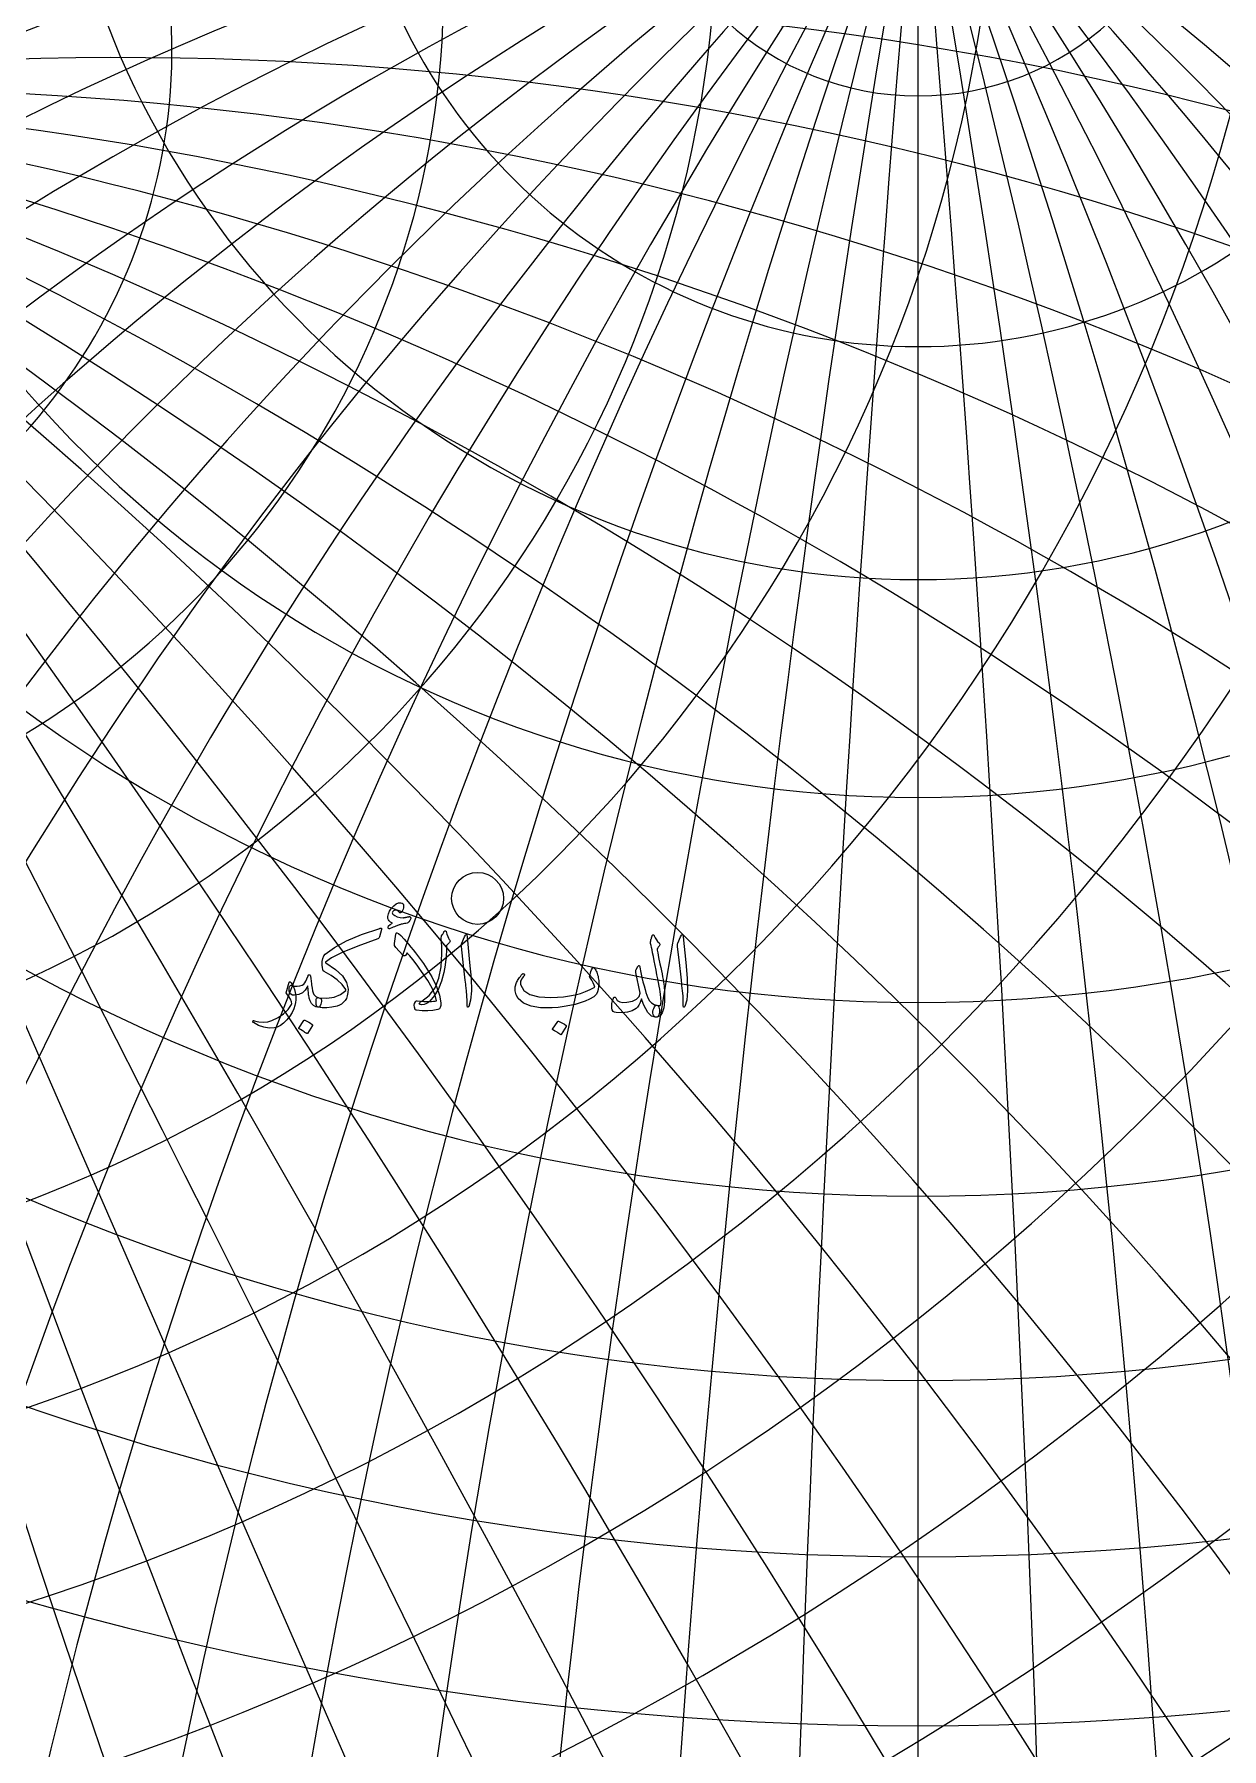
# Model space of a CAD drawing. Header units: millimetres. Extents: x -92 to 92, y -92 to 120.
# Drawn here: x -23.43 to 8.04, y 35.02 to 80.46 of the extents above; entities that cross this region are included whole.
import ezdxf

# ---------------------------------------------------------------- set-up
doc = ezdxf.new("R2010")
doc.units = ezdxf.units.MM
for name, color, linetype in [('ENGRAVE', 7, 'Continuous'), ('ENGRAVE_FINE', 8, 'Continuous'), ('TEXT', 5, 'Continuous')]:
    doc.layers.add(name, color=color, linetype=linetype)

msp = doc.modelspace()

# ---------------------------------------------------------------- linework, layer by layer
at = {"layer": 'ENGRAVE'}
msp.add_lwpolyline([(-0, -86.025), (-0, 86.025)], dxfattribs=at)
for centre, radius in [((0, 0), 92.5), ((0, 0), 90.23375), ((0, 0), 86.025), ((0, 0), 86.025), ((-11.67676406381504, 57.56100635561906), 0.6882)]:
    msp.add_circle(centre, radius, dxfattribs=at)
for centre, radius, start, end in [((15.168528515445656, 0), 87.35207428747118, 99.99999983752946, 260.00000016247054), ((31.310539402750127, 0), 91.5458928772404, 109.99999992129074, 250.00000007870926), ((49.66655690703753, -1.624501599083876e-14), 99.33311381407509, 119.99999995038047, 240.00000004961953), ((72.18354577202557, 7.806927275901396e-15), 112.29766206480932, 129.9999999658587, 230.0000000341413), ((102.5206028029169, -0), 133.83114220566696, 139.99999997596137, 220.00000002403863), ((148.99967072111275, 2.109784916152207e-15), 172.05000000000007, 149.99999998346016, 210.00000001653984), ((236.35174500858386, -1.7136434653381925e-14), 251.52027352402956, 159.99999998957287, 200.00000001042713), ((487.87201853261314, 1.7969609642463094e-15), 495.39823081243077, 169.99999999494844, 190.00000000505156), ((-15.168528515445692, 5.0011889793700714e-15), 87.3520742874712, 279.99999983752946, 80.00000016247054), ((-72.18354577202558, 9.758659094876748e-15), 112.29766206480934, 309.9999999658587, 50.000000034141294), ((-49.66655690703753, 2.7075026651397943e-15), 99.33311381407509, 299.99999995038047, 60.00000004961953), ((-31.31053940275002, 0), 91.5458928772403, 289.99999992129074, 70.00000007870972), ((-487.8720185326132, 1.7969609642463094e-15), 495.3982308124308, 349.99999999494844, 10.000000005051561), ((-236.35174500858395, -1.7136434653381935e-14), 251.52027352402965, 339.99999998957287, 20.00000001042713), ((-148.9996707211126, 2.1097849161522048e-15), 172.04999999999993, 329.99999998346016, 30.000000016539843), ((-102.52060280291674, 5.6538157364751155e-15), 133.8311422056668, 319.9999999759614, 40.00000002403863), ((0, 87.35207428747125), 15.168528515445729, 189.9999998375299, 350.0000001624701), ((0, 91.54589287724035), 31.310539402750052, 199.99999992129074, 340.00000007870926), ((0, 99.33311381407499), 49.66655690703743, 209.99999995038047, 330.00000004962), ((-4.723730900634919e-15, 112.29766206480933), 72.18354577202557, 219.9999999658587, 320.0000000341413), ((-4.817300315426914e-15, 133.83114220566696), 102.5206028029169, 229.99999997596137, 310.0000000240386), ((-5.626093109739206e-15, 172.0499999999998), 148.99967072111247, 239.99999998346016, 300.00000001653984)]:
    msp.add_arc(centre, radius, start, end, dxfattribs=at)
at = {"layer": 'ENGRAVE_FINE'}
msp.add_lwpolyline([(34.4171, -78.8401), (-34.4171, 78.8401)], dxfattribs=at)
for centre, radius, start, end in [((7.52621227981759, 0), 86.35360152466644, 94.99999967255303, 265.00000032744697), ((23.05032927888738, 0), 89.05963341977744, 104.99999989308458, 255.00000010691542), ((-37.97506080554552, 86.9904460717733), 40.11411629278375, 228.5833332718978, 358.58333339476917), ((40.114116292783706, 0), 94.91808547874831, 114.99999993856432, 245.00000006143568), ((60.23535347449024, 9.75772329238978e-15), 105.01713399820423, 124.99999995908661, 235.0000000409134), ((86.02499999999996, -1.1723341796468616e-14), 121.65772170314547, 134.99999997135205, 225.00000002864795), ((122.85643227999066, -8.581897466331998e-15), 149.98001059330522, 144.9999999799404, 215.0000000200596), ((184.48120783683476, 3.968188271997002e-15), 203.55249119069367, 154.99999998664111, 205.00000001335889), ((321.0496707211125, 1.2920018870628593e-14), 332.3750768260682, 164.99999999232364, 195.00000000767636), ((983.2702493450453, -3.6366812449670425e-15), 987.02618195875, 174.99999999749366, 185.00000000250634), ((-7.526212279817645, 8.119422323193695e-15), 86.3536015246665, 274.9999996725535, 85.00000032744651), ((-23.05032927888738, 3.0584866627739177e-15), 89.05963341977744, 284.9999998930846, 75.00000010691542), ((-60.23535347449013, -3.252574430796591e-15), 105.01713399820412, 304.9999999590866, 55.00000004091339), ((-40.114116292783706, 8.991473341385332e-15), 94.91808547874831, 294.9999999385643, 65.00000006143568), ((-983.2702493450452, -1.0910043734901128e-14), 987.0261819587499, 354.99999999749366, 5.00000000250634), ((-321.0496707211125, 1.4094566040685736e-14), 332.3750768260682, 344.99999999232364, 15.000000007676363), ((-184.48120783683453, 2.6454588479979976e-15), 203.55249119069344, 334.9999999866411, 25.000000013358886), ((-122.85643227999053, -1.0298276959598388e-14), 149.98001059330508, 324.9999999799404, 35.00000002005959), ((-86.02499999999996, -1.1723341796468616e-14), 121.65772170314547, 314.99999997135205, 45.000000028647946), ((-39.741436187503396, 91.03672747718139), 49.66655690703753, 233.5833332837135, 353.583333382953), ((-36.62590570571002, 83.89990187078666), 31.3105394027502, 223.58333325462422, 3.5833334120422933), ((0, 86.35360152466644), 7.526212279817585, 184.99999967255303, 355.00000032744697), ((-35.63119691444744, 81.62129692248821), 23.050329278887222, 218.5833332264176, 8.583333440248907), ((-42.01551294562116, 96.24601345049645), 60.23535347449034, 238.5833332924201, 348.5833333742469), ((-34.94803246215859, 80.05635458442872), 15.1685285154456, 213.5833331708625, 13.583333495804027), ((-6.897616614894542, -3.0111054971237197), 86.35360152466649, 298.5833330058865, 108.58333366078), ((0, 89.05963341977744), 23.050329278887375, 194.99999989308458, 345.0000001069154), ((-44.928324499197046, 102.91846560708598), 72.18354577202545, 243.5833332991922, 343.5833333674748), ((-13.901640084243787, -6.068662150098609), 87.35207428747132, 303.5833331708634, 103.58333349580312), ((-48.67312015238095, 111.49676508595176), 86.02500000000009, 248.58333330468554, 338.583333361981), ((-21.125146129507776, -9.222032361257194), 89.05963341977743, 308.58333322641806, 98.58333344024845), ((6.897616614894488, 3.0111054971236766), 86.35360152466643, 118.58333300588606, 288.58333366078045), ((13.901640084243802, 6.068662150098621), 87.35207428747135, 123.5833331708634, 283.5833334958031), ((21.12514612950774, 9.22203236125717), 89.0596334197774, 128.58333322641806, 278.5833334402489), ((28.695456462856022, 12.526797518899356), 91.54589287724042, 133.58333325462377, 273.58333341204275), ((36.76375110690086, 16.04895418713696), 94.9180854787483, 138.5833332718978, 268.58333339476917), ((45.518363738590764, 19.870718093751716), 99.33311381407516, 143.58333328371396, 263.583333382953), ((55.2044454079305, 24.09910818681059), 105.01713399820419, 148.58333329241964, 258.5833333742469), ((66.15471450018525, 28.87937031206012), 112.29766206480939, 153.5833332991922, 253.58333336747432), ((78.84011867264003, 34.417093321256196), 121.65772170314563, 158.58333330468554, 248.58333336198098), ((93.95799466867241, 41.016694612257176), 133.8311422056669, 163.58333330929486, 243.58333335737166), ((112.59535833364276, 49.15270322460947), 149.9800105933053, 168.5833333132739, 238.58333335339262), ((136.55509121577236, 59.612154281255215), 172.05000000000027, 173.58333331679364, 233.58333334987333), ((169.07318010727076, 73.80769481125694), 203.55249119069325, 178.5833333199746, 228.58333334669192), ((-28.695456462855894, -12.526797518899333), 91.54589287724029, 313.58333325462377, 93.58333341204275), ((-216.61144580020107, -94.5601867434138), 251.52027352402973, 3.5833333229063555, 43.58333334376016), ((-169.07318010727133, -73.80769481125716), 203.55249119069384, 358.5833333199746, 48.583333346691916), ((-136.55509121577225, -59.61215428125522), 172.05000000000015, 353.58333331679364, 53.58333334987333), ((-112.59535833364265, -49.15270322460939), 149.98001059330514, 348.5833333132739, 58.58333335339262), ((-93.95799466867234, -41.01669461225713), 133.83114220566682, 343.58333330929486, 63.58333335737166), ((-78.84011867263983, -34.41709332125613), 121.65772170314541, 338.58333330468554, 68.58333336198143), ((-66.1547145001852, -28.879370312060082), 112.29766206480932, 333.5833332991922, 73.58333336747432), ((-55.204445407930365, -24.099108186810522), 105.01713399820405, 328.58333329241964, 78.58333337424688), ((-45.518363738590594, -19.87071809375166), 99.333113814075, 323.5833332837135, 83.58333338295301), ((-36.7637511069009, -16.04895418713698), 94.91808547874834, 318.5833332718978, 88.58333339476917), ((216.61144580020022, 94.56018674341345), 251.52027352402882, 183.58333332290636, 223.58333334376016), ((294.23532856105226, 128.4463409237675), 332.3750768260687, 188.58333332565712, 218.5833333410094), ((447.12453168464526, 195.18903563692598), 495.3982308124308, 193.58333332828192, 213.5833333383846), ((901.1466799841849, 393.38917677097555), 987.0261819587486, 198.58333333082714, 208.58333333583982), ((-901.1466799841866, -393.3891767709763), 987.0261819587504, 18.583333330827145, 28.583333335839825), ((-447.1245316846461, -195.18903563692638), 495.3982308124318, 13.583333328281924, 33.58333333838459), ((-294.23532856105163, -128.44634092376725), 332.3750768260681, 8.583333325657122, 38.58333334100939), ((0, 94.91808547874842), 40.11411629278382, 204.99999993856432, 335.0000000614357), ((-53.54349213115652, 122.65345113152831), 102.5206028029168, 253.58333330929486, 333.58333335737166), ((-60.00437106553624, 137.45355226620094), 122.85643227999017, 258.5833333132739, 328.5833333533931), ((4.943273563473953e-15, 105.01713399820437), 60.23535347449038, 214.9999999590866, 325.0000000409134), ((-68.83418664251228, 157.68023734527983), 148.99967072111264, 263.58333331679364, 323.5833333498733), ((-81.43778070426366, 186.55161361913161), 184.48120783683498, 268.5833333199746, 318.5833333466919), ((-4.689336718587448e-15, 121.65772170314547), 86.02499999999996, 224.99999997135205, 315.00000002864795), ((-100.62884889351231, 230.51308588444456), 236.35174500858386, 273.58333332290636, 313.58333334376016), ((-132.97743721920946, 304.6148270943921), 321.0496707211132, 278.5833333256571, 308.5833333410094), ((0, 149.98001059330494), 122.85643227999037, 234.9999999799404, 305.0000000200596), ((-198.20014113404963, 454.0221482995396), 487.872018532613, 283.5833333282819, 303.5833333383846), ((-394.89185951755303, 904.5889139044538), 983.2702493450466, 288.58333333082714, 298.5833333358398), ((3.220694911988998e-15, 203.55249119069376), 184.48120783683484, 244.99999998664111, 295.0000000133589)]:
    msp.add_arc(centre, radius, start, end, dxfattribs=at)
at = {"layer": 'TEXT'}
for points in [[(-13.5457, 56.9047), (-13.5819, 56.898), (-13.6154, 56.8915), (-13.6464, 56.8855), (-13.6748, 56.8797), (-13.7003, 56.8742), (-13.723, 56.8686), (-13.7427, 56.8631), (-13.7594, 56.8575), (-13.7764, 56.8512), (-13.7969, 56.8433), (-13.8208, 56.8339), (-13.8482, 56.8229), (-13.8791, 56.8101), (-13.9134, 56.7955), (-13.9512, 56.7789), (-13.9925, 56.7604), (-14.0093, 56.7549), (-14.0237, 56.7549), (-14.0357, 56.7604), (-14.0452, 56.7715), (-14.051, 56.7987), (-14.0348, 56.8305), (-13.9968, 56.8667), (-13.937, 56.9075), (-13.9828, 56.9335), (-14.0175, 56.9616), (-14.0411, 56.9918), (-14.0536, 57.024), (-14.056, 57.0849), (-14.0411, 57.151), (-14.0088, 57.2223), (-13.9592, 57.2988), (-13.9001, 57.3673), (-13.8392, 57.4146), (-13.7766, 57.4408), (-13.7122, 57.4458), (-13.6763, 57.4368), (-13.6519, 57.4181), (-13.6389, 57.3897), (-13.6373, 57.3515), (-13.6435, 57.3102), (-13.654, 57.2724), (-13.6685, 57.2381), (-13.6873, 57.2072), (-13.706, 57.1855), (-13.7233, 57.176), (-13.7393, 57.1786), (-13.7539, 57.1933), (-13.7705, 57.2153), (-13.7899, 57.2315), (-13.8121, 57.2417), (-13.8371, 57.246), (-13.8633, 57.246), (-13.8864, 57.2405), (-13.9063, 57.2294), (-13.9231, 57.2127), (-13.9354, 57.1926), (-13.9391, 57.1739), (-13.9341, 57.1566), (-13.9204, 57.1406), (-13.869, 57.1026), (-13.8066, 57.0747), (-13.733, 57.0568), (-13.6484, 57.049), (-13.641, 57.0493), (-13.6328, 57.0501), (-13.6237, 57.0514), (-13.6137, 57.0532), (-13.6029, 57.0553), (-13.5912, 57.0577), (-13.5786, 57.0602), (-13.5652, 57.0629), (-13.5506, 57.0656), (-13.5374, 57.0681), (-13.5256, 57.0704), (-13.5152, 57.0726), (-13.506, 57.0744), (-13.4979, 57.0757), (-13.4907, 57.0765), (-13.4847, 57.0768), (-13.4732, 57.0756), (-13.4639, 57.0719), (-13.4566, 57.0658), (-13.4514, 57.0573), (-13.4481, 57.0492), (-13.4465, 57.0414), (-13.4467, 57.0339), (-13.4486, 57.0268), (-13.4755, 56.9765), (-13.5006, 56.9394), (-13.524, 56.9155), (-13.5457, 56.9047)], [(-15.8851, 54.9289), (-15.6709, 54.9161), (-15.4806, 54.9442), (-15.3143, 55.0132), (-15.1719, 55.1232), (-15.1684, 55.1275), (-15.1663, 55.1322), (-15.1656, 55.1372), (-15.1663, 55.1426), (-15.2671, 55.2756), (-15.3973, 55.4), (-15.5571, 55.5157), (-15.7463, 55.6227), (-15.7671, 55.6428), (-15.7824, 55.6782), (-15.7921, 55.7288), (-15.7963, 55.7947), (-15.7942, 55.891), (-15.7796, 55.9716), (-15.7525, 56.0367), (-15.713, 56.0861), (-15.4742, 56.2618), (-15.1545, 56.4337), (-14.7541, 56.6017), (-14.2728, 56.766), (-14.2674, 56.7684), (-14.2624, 56.7701), (-14.2577, 56.7712), (-14.2534, 56.7715), (-14.2494, 56.7715), (-14.2457, 56.7715), (-14.2424, 56.7715), (-14.2395, 56.7715), (-14.2322, 56.7705), (-14.227, 56.7674), (-14.2239, 56.7622), (-14.2228, 56.7549), (-14.2229, 56.7534), (-14.2232, 56.7517), (-14.2236, 56.7499), (-14.2242, 56.7479), (-14.225, 56.7456), (-14.2259, 56.7427), (-14.2271, 56.7393), (-14.2284, 56.7354), (-14.2811, 56.5384), (-14.2877, 56.5209), (-14.2964, 56.5072), (-14.3071, 56.4973), (-14.32, 56.4912), (-14.854, 56.2923), (-15.2628, 56.1229), (-15.5463, 55.9829), (-15.7047, 55.8724), (-15.7085, 55.867), (-15.7088, 55.862), (-15.7057, 55.8573), (-15.6991, 55.853), (-15.4428, 55.6783), (-15.2593, 55.504), (-15.1486, 55.3301), (-15.1108, 55.1565), (-15.1159, 55.0635), (-15.1309, 54.9816), (-15.1561, 54.9109), (-15.1913, 54.8512), (-15.2364, 54.7985), (-15.2857, 54.7569), (-15.3391, 54.7263), (-15.3967, 54.7069), (-15.5378, 54.678), (-15.67, 54.6632), (-15.7931, 54.6627), (-15.9073, 54.6764), (-15.9236, 54.6839), (-15.9364, 54.6979), (-15.9458, 54.7185), (-15.9517, 54.7458), (-15.9553, 54.777), (-15.9579, 54.804), (-15.9595, 54.8269), (-15.96, 54.8457), (-15.9582, 54.8722), (-15.953, 54.8935), (-15.9444, 54.9097), (-15.9322, 54.9206), (-15.923, 54.9263), (-15.9121, 54.9296), (-15.8994, 54.9305), (-15.8851, 54.9289)], [(-13.2821, 54.8457), (-13.1867, 54.8373), (-13.1003, 54.8314), (-13.023, 54.8282), (-12.9547, 54.8276), (-12.8952, 54.8295), (-12.8443, 54.8335), (-12.8022, 54.8399), (-12.7687, 54.8484), (-12.8036, 54.9979), (-12.8804, 55.1773), (-12.9992, 55.3864), (-13.16, 55.6254), (-13.2231, 55.7133), (-13.2821, 55.7937), (-13.3369, 55.8666), (-13.3876, 55.9321), (-13.434, 55.9899), (-13.4764, 56.04), (-13.5145, 56.0822), (-13.5485, 56.1166), (-13.5901, 56.0445), (-13.6078, 56.0358), (-13.6248, 56.0348), (-13.6411, 56.0413), (-13.6567, 56.0556), (-13.8482, 56.2609), (-13.8659, 56.2854), (-13.8773, 56.3116), (-13.8825, 56.3395), (-13.8815, 56.3691), (-13.8427, 56.6106), (-13.839, 56.6276), (-13.8336, 56.6397), (-13.8265, 56.647), (-13.8177, 56.6494), (-13.7764, 56.6316), (-13.7108, 56.5752), (-13.621, 56.4803), (-13.5069, 56.3469), (-13.4442, 56.2711), (-13.3837, 56.1961), (-13.3255, 56.1219), (-13.2696, 56.0486), (-13.2159, 55.9762), (-13.1645, 55.9047), (-13.1153, 55.834), (-13.0684, 55.7642), (-12.8945, 55.4789), (-12.7666, 55.2224), (-12.685, 54.9947), (-12.6494, 54.7957), (-12.6513, 54.7262), (-12.6654, 54.6729), (-12.6915, 54.636), (-12.7299, 54.6153), (-12.862, 54.5893), (-13.0004, 54.5779), (-13.1451, 54.581), (-13.296, 54.5987), (-13.3099, 54.6009), (-13.321, 54.6049), (-13.3293, 54.6107), (-13.3348, 54.6181), (-13.3527, 54.6755), (-13.3563, 54.7284), (-13.3458, 54.7768), (-13.321, 54.8207), (-13.3102, 54.8337), (-13.3001, 54.8422), (-13.2908, 54.8462), (-13.2821, 54.8457)], [(-12.9547, 54.829), (-12.9982, 54.7924), (-13.0455, 54.7659), (-13.0967, 54.7494), (-13.1517, 54.743), (-13.1832, 54.7447), (-13.2058, 54.7499), (-13.2193, 54.7586), (-13.2238, 54.7707), (-13.2197, 54.7864), (-13.2072, 54.8027), (-13.1864, 54.8197), (-13.1572, 54.8373), (-12.9567, 54.9881), (-12.8048, 55.1905), (-12.7014, 55.4445), (-12.6466, 55.7503), (-12.6336, 55.9208), (-12.6279, 56.091), (-12.6295, 56.2607), (-12.6383, 56.4302), (-12.6409, 56.4793), (-12.6404, 56.5183), (-12.6367, 56.5473), (-12.63, 56.5662), (-12.6156, 56.5911), (-12.6029, 56.6133), (-12.592, 56.6328), (-12.5828, 56.6494), (-12.5752, 56.6633), (-12.5689, 56.6744), (-12.5641, 56.6827), (-12.5606, 56.6883), (-12.5537, 56.6954), (-12.5467, 56.7001), (-12.5398, 56.7023), (-12.5329, 56.7021), (-12.5242, 56.6988), (-12.5176, 56.6945), (-12.5131, 56.6891), (-12.5107, 56.6827), (-12.4898, 56.6094), (-12.469, 56.5502), (-12.4482, 56.5053), (-12.4274, 56.4746), (-12.4116, 56.4527), (-12.4059, 56.4316), (-12.4102, 56.4111), (-12.4246, 56.3913), (-12.5023, 56.3109), (-12.501, 56.2317), (-12.5027, 56.1496), (-12.5073, 56.0645), (-12.5148, 55.9765), (-12.5251, 55.8853), (-12.5381, 55.7909), (-12.5536, 55.6932), (-12.5717, 55.5921), (-12.63, 55.3644), (-12.7132, 55.1613), (-12.8215, 54.9829), (-12.9547, 54.829)], [(-12.0278, 56.5384), (-12.0013, 56.5898), (-11.9799, 56.6078), (-11.9638, 56.5925), (-11.9529, 56.544), (-11.8891, 55.8641), (-11.8511, 55.4468), (-11.8426, 55.1135), (-11.8636, 54.8641), (-11.914, 54.6986), (-11.9232, 54.6851), (-11.9314, 54.6778), (-11.9385, 54.6767), (-11.9446, 54.6819), (-11.9494, 54.6901), (-11.9529, 54.7007), (-11.955, 54.7137), (-11.9557, 54.7291), (-11.9557, 54.8493), (-11.9612, 54.9768), (-11.9723, 55.1115), (-11.989, 55.2536), (-11.9926, 55.2907), (-12.0035, 55.391), (-12.0217, 55.5543), (-12.0472, 55.7808), (-12.1083, 56.2831), (-12.1097, 56.3098), (-12.1083, 56.3345), (-12.1041, 56.357), (-12.0972, 56.3775)], [(-7.055, 56.5634), (-7.05, 56.5767), (-7.0432, 56.5863), (-7.0347, 56.592), (-7.0245, 56.5939), (-7.0153, 56.5924), (-7.0071, 56.5877), (-7, 56.5799), (-6.994, 56.5689), (-6.9693, 56.5126), (-6.9398, 56.4628), (-6.9055, 56.4196), (-6.8663, 56.383), (-6.8535, 56.3669), (-6.8483, 56.349), (-6.8507, 56.3294), (-6.8608, 56.3081), (-6.8678, 56.297), (-6.875, 56.2859), (-6.8823, 56.2748), (-6.8899, 56.2637), (-6.8974, 56.2526), (-6.9048, 56.2415), (-6.912, 56.2304), (-6.919, 56.2193), (-6.9175, 56.1924), (-6.9045, 56.1173), (-6.88, 55.994), (-6.8441, 55.8225), (-6.8242, 55.7282), (-6.8059, 55.6397), (-6.7895, 55.5568), (-6.7747, 55.4798), (-6.7619, 55.4086), (-6.7511, 55.3434), (-6.7425, 55.2844), (-6.7359, 55.2314), (-6.7308, 55.1814), (-6.7269, 55.1315), (-6.7239, 55.0815), (-6.722, 55.0316), (-6.7211, 54.9815), (-6.7213, 54.931), (-6.7225, 54.8802), (-6.7248, 54.829), (-6.744, 54.6575), (-6.7824, 54.5314), (-6.8398, 54.4508), (-6.9163, 54.4155), (-6.9541, 54.4145), (-6.9842, 54.4253), (-7.0068, 54.4478), (-7.0217, 54.4821), (-7.0293, 54.5226), (-7.03, 54.5633), (-7.0238, 54.6044), (-7.0106, 54.6459), (-6.9929, 54.6842), (-6.9731, 54.7104), (-6.9513, 54.7244), (-6.9274, 54.7263), (-6.9089, 54.725), (-6.8923, 54.7239), (-6.8777, 54.723), (-6.8649, 54.7222), (-6.8539, 54.7219), (-6.8444, 54.7225), (-6.8366, 54.724), (-6.8302, 54.7263), (-6.8177, 54.7676), (-6.8136, 54.8304), (-6.8177, 54.9147), (-6.8302, 55.0205), (-6.8398, 55.0834), (-6.8517, 55.1554), (-6.8661, 55.2367), (-6.883, 55.3271), (-6.902, 55.4269), (-6.9232, 55.5363), (-6.9464, 55.6552), (-6.9718, 55.7836), (-6.9967, 55.9092), (-7.0189, 56.0195), (-7.0384, 56.1145), (-7.055, 56.1943), (-7.0687, 56.2588), (-7.0793, 56.3081), (-7.0867, 56.3421), (-7.0911, 56.3608), (-7.0947, 56.3853), (-7.0945, 56.4115), (-7.0906, 56.4394), (-7.0828, 56.469), (-7.0775, 56.4839), (-7.0727, 56.4978), (-7.0684, 56.5109), (-7.0647, 56.5232), (-7.0615, 56.5345), (-7.0588, 56.545), (-7.0566, 56.5546), (-7.055, 56.5634)], [(-6.3002, 56.5384), (-6.2737, 56.5898), (-6.2523, 56.6078), (-6.2362, 56.5925), (-6.2253, 56.544), (-6.1615, 55.8641), (-6.1235, 55.4468), (-6.115, 55.1135), (-6.136, 54.8641), (-6.1864, 54.6986), (-6.1956, 54.6851), (-6.2038, 54.6778), (-6.2109, 54.6767), (-6.217, 54.6819), (-6.2218, 54.6901), (-6.2253, 54.7007), (-6.2274, 54.7137), (-6.2281, 54.7291), (-6.2281, 54.8493), (-6.2336, 54.9768), (-6.2447, 55.1115), (-6.2614, 55.2536), (-6.265, 55.2907), (-6.2759, 55.391), (-6.2941, 55.5543), (-6.3196, 55.7808), (-6.3807, 56.2831), (-6.3821, 56.3098), (-6.3807, 56.3345), (-6.3765, 56.357), (-6.3696, 56.3775)], [(-16.1348, 55.5366), (-16.1225, 55.5318), (-16.1133, 55.5228), (-16.1072, 55.5096), (-16.1043, 55.4922), (-16.1026, 55.4802), (-16.1005, 55.4635), (-16.0978, 55.442), (-16.0946, 55.4159), (-16.0908, 55.3853), (-16.0866, 55.3504), (-16.0818, 55.3111), (-16.0765, 55.2675), (-16.0654, 55.1842), (-16.0516, 55.1148), (-16.0349, 55.0593), (-16.0155, 55.0177), (-15.9917, 54.9851), (-15.9621, 54.9594), (-15.9265, 54.9407), (-15.8851, 54.9289), (-15.8464, 54.9161), (-15.8219, 54.8942), (-15.8117, 54.8634), (-15.8157, 54.8235), (-15.8323, 54.7603), (-15.849, 54.7152), (-15.8656, 54.6882), (-15.8823, 54.6792), (-15.9636, 54.6896), (-16.03, 54.7208), (-16.0816, 54.7728), (-16.1182, 54.8457), (-16.125, 54.8686), (-16.1317, 54.8932), (-16.1382, 54.9193), (-16.1445, 54.947), (-16.1503, 54.9764), (-16.1553, 55.0077), (-16.1593, 55.0409), (-16.1626, 55.076), (-16.1652, 55.1102), (-16.1678, 55.1405), (-16.1701, 55.167), (-16.1723, 55.1898), (-16.1741, 55.2083), (-16.1754, 55.2224), (-16.1762, 55.2319), (-16.1764, 55.2369), (-16.1766, 55.2393), (-16.1771, 55.2408), (-16.178, 55.2414), (-16.1792, 55.2411), (-16.1808, 55.2398), (-16.1827, 55.2373), (-16.1849, 55.2336), (-16.1875, 55.2286), (-16.2435, 55.1285), (-16.32, 55.0559), (-16.417, 55.0106), (-16.5344, 54.9927), (-16.5844, 54.9985), (-16.6232, 55.0184), (-16.651, 55.0526), (-16.6676, 55.101), (-16.6728, 55.1448), (-16.6718, 55.1821), (-16.6645, 55.2128), (-16.651, 55.2369), (-16.6343, 55.2538), (-16.6177, 55.2626), (-16.601, 55.2635), (-16.5844, 55.2564), (-16.57, 55.2467), (-16.5573, 55.2397), (-16.5464, 55.2356), (-16.5372, 55.2342), (-16.4569, 55.2314), (-16.388, 55.2397), (-16.3306, 55.2591), (-16.2847, 55.2897), (-16.2578, 55.3192), (-16.2298, 55.366), (-16.2009, 55.4302), (-16.1709, 55.5117), (-16.1655, 55.5247), (-16.1577, 55.5332), (-16.1475, 55.5372), (-16.1348, 55.5366)], [(-8.584, 55.7115), (-8.5654, 55.6881), (-8.5483, 55.6622), (-8.5328, 55.6339), (-8.5188, 55.6032), (-8.5064, 55.5703), (-8.4956, 55.5353), (-8.4863, 55.4981), (-8.4786, 55.4589), (-8.4685, 55.3802), (-8.4661, 55.3022), (-8.4713, 55.2248), (-8.4841, 55.1481), (-8.5036, 55.0798), (-8.5285, 55.0247), (-8.5591, 54.9827), (-8.5951, 54.9539), (-8.7096, 54.8934), (-8.831, 54.8394), (-8.9593, 54.7921), (-9.0946, 54.7513), (-9.2368, 54.7175), (-9.386, 54.691), (-9.5421, 54.6717), (-9.7051, 54.6597), (-10.0107, 54.6629), (-10.2615, 54.7055), (-10.4575, 54.7877), (-10.5987, 54.9095), (-10.6566, 55.0047), (-10.6833, 55.1072), (-10.6788, 55.217), (-10.6431, 55.3341), (-10.631, 55.3593), (-10.6171, 55.3851), (-10.6012, 55.4113), (-10.5834, 55.4381), (-10.5637, 55.4654), (-10.5421, 55.4933), (-10.5186, 55.5216), (-10.4932, 55.5505), (-10.4847, 55.5587), (-10.4759, 55.5637), (-10.4667, 55.5656), (-10.4572, 55.5644), (-10.4507, 55.562), (-10.4454, 55.5575), (-10.441, 55.5509), (-10.4377, 55.5422), (-10.4362, 55.534), (-10.437, 55.5262), (-10.4403, 55.5188), (-10.4461, 55.5117), (-10.4698, 55.4834), (-10.4911, 55.4541), (-10.5101, 55.4237), (-10.5265, 55.3923), (-10.5378, 55.3623), (-10.5439, 55.3334), (-10.5447, 55.3055), (-10.5404, 55.2786), (-10.4537, 55.1216), (-10.2907, 55.0115), (-10.0513, 54.9482), (-9.7357, 54.9317), (-9.5621, 54.9384), (-9.3968, 54.9529), (-9.2395, 54.9751), (-9.0905, 55.0052), (-8.9494, 55.0431), (-8.8161, 55.0888), (-8.6906, 55.1423), (-8.5729, 55.2036), (-8.5844, 55.2609), (-8.6104, 55.3244), (-8.651, 55.3941), (-8.7061, 55.47), (-8.7079, 55.4773), (-8.7075, 55.4909), (-8.7051, 55.5106), (-8.7006, 55.5366), (-8.6994, 55.5392), (-8.6985, 55.5415), (-8.698, 55.5434), (-8.6978, 55.545), (-8.6888, 55.5804), (-8.6756, 55.6199), (-8.6583, 55.6636), (-8.6368, 55.7115), (-8.6272, 55.726), (-8.6152, 55.7309), (-8.6009, 55.726), (-8.584, 55.7115)], [(-6.919, 54.4128), (-6.975, 54.4161), (-7.0238, 54.426), (-7.0652, 54.4424), (-7.0994, 54.4655), (-7.1627, 54.535), (-7.2222, 54.6299), (-7.2779, 54.7501), (-7.3297, 54.8956), (-7.3656, 54.8027), (-7.4012, 54.7291), (-7.4364, 54.675), (-7.4713, 54.6403), (-7.5795, 54.5826), (-7.7044, 54.5453), (-7.8459, 54.5285), (-8.0041, 54.5321), (-8.0488, 54.5428), (-8.0831, 54.5668), (-8.1071, 54.6039), (-8.1206, 54.6542), (-8.1242, 54.7133), (-8.1185, 54.777), (-8.1034, 54.8451), (-8.079, 54.9178), (-8.0741, 54.9277), (-8.0679, 54.9352), (-8.0602, 54.9402), (-8.0512, 54.9428), (-8.0398, 54.9424), (-8.0304, 54.9386), (-8.0231, 54.9313), (-8.0179, 54.9206), (-7.9754, 54.8583), (-7.9118, 54.8186), (-7.827, 54.8014), (-7.721, 54.8068), (-7.5739, 54.8406), (-7.4657, 54.8922), (-7.3963, 54.9614), (-7.3658, 55.0482), (-7.4796, 55.5921), (-7.4834, 55.6171), (-7.4837, 55.6393), (-7.4806, 55.6587), (-7.474, 55.6754), (-7.4269, 55.7586), (-7.4201, 55.7696), (-7.4137, 55.7774), (-7.4076, 55.7821), (-7.4019, 55.7836), (-7.3941, 55.7795), (-7.3873, 55.7697), (-7.3816, 55.7545), (-7.3769, 55.7337), (-7.3492, 55.5948), (-7.3217, 55.4669), (-7.2944, 55.3499), (-7.2673, 55.2439), (-7.2407, 55.1488), (-7.2149, 55.0645), (-7.19, 54.9913), (-7.166, 54.9289), (-7.1218, 54.8486), (-7.0668, 54.7881), (-7.0011, 54.7473), (-6.9246, 54.7263), (-6.9031, 54.7191), (-6.8857, 54.7028), (-6.8725, 54.6774), (-6.8635, 54.6431), (-6.8611, 54.625), (-6.8594, 54.6067), (-6.8583, 54.5882), (-6.858, 54.5696), (-6.8587, 54.5507), (-6.8608, 54.5317), (-6.8642, 54.5126), (-6.8691, 54.4932), (-6.8805, 54.458), (-6.8927, 54.4329), (-6.9055, 54.4178), (-6.919, 54.4128)], [(-17.6167, 54.2685), (-17.6253, 54.2742), (-17.6319, 54.2803), (-17.6364, 54.2867), (-17.6389, 54.2934), (-17.6394, 54.299), (-17.6382, 54.3045), (-17.6352, 54.3101), (-17.6305, 54.3156), (-17.6257, 54.3189), (-17.6194, 54.3205), (-17.6118, 54.3203), (-17.6028, 54.3184), (-17.4732, 54.2895), (-17.3509, 54.2803), (-17.236, 54.2908), (-17.1283, 54.3212), (-16.9616, 54.4011), (-16.8195, 54.4995), (-16.7021, 54.6162), (-16.6093, 54.7513), (-16.608, 54.7539), (-16.6069, 54.7562), (-16.6059, 54.7581), (-16.6052, 54.7596), (-16.6046, 54.761), (-16.6041, 54.7624), (-16.6039, 54.7638), (-16.6038, 54.7652), (-16.6126, 54.821), (-16.6392, 54.8859), (-16.6834, 54.9598), (-16.7453, 55.0427), (-16.7476, 55.0479), (-16.7488, 55.0524), (-16.7489, 55.0562), (-16.7481, 55.0593), (-16.6676, 55.3424), (-16.6588, 55.353), (-16.6433, 55.3459), (-16.6213, 55.3211), (-16.5927, 55.2786), (-16.5575, 55.2142), (-16.5295, 55.1433), (-16.5089, 55.0658), (-16.4956, 54.9816), (-16.493, 54.9341), (-16.4962, 54.8748), (-16.5054, 54.8037), (-16.5205, 54.7208), (-16.5474, 54.6316), (-16.592, 54.539), (-16.6542, 54.4429), (-16.7342, 54.3434), (-16.8204, 54.2549), (-16.9042, 54.1894), (-16.9855, 54.1467), (-17.0644, 54.1269), (-17.204, 54.1243), (-17.3426, 54.1471), (-17.4802, 54.1951), (-17.6167, 54.2685)], [(-16.2791, 54.3267), (-16.2756, 54.3302), (-16.2708, 54.3323), (-16.2645, 54.333), (-16.2569, 54.3323), (-16.203, 54.3104), (-16.1521, 54.2837), (-16.1045, 54.2522), (-16.0599, 54.2157), (-16.0555, 54.2102), (-16.0536, 54.2046), (-16.0542, 54.1991), (-16.0571, 54.1935), (-16.1875, 53.9826), (-16.1924, 53.9776), (-16.1986, 53.9764), (-16.2063, 53.979), (-16.2153, 53.9854), (-16.2231, 53.991), (-16.2354, 53.9993), (-16.2522, 54.0104), (-16.2736, 54.0243), (-16.2997, 54.0409), (-16.3311, 54.0603), (-16.3677, 54.0825), (-16.4095, 54.1075), (-16.4151, 54.1117), (-16.4179, 54.1158), (-16.4179, 54.12), (-16.4151, 54.1242)], [(-9.5525, 54.299), (-9.549, 54.3025), (-9.5442, 54.3045), (-9.5379, 54.3052), (-9.5303, 54.3045), (-9.4764, 54.2827), (-9.4255, 54.256), (-9.3779, 54.2244), (-9.3333, 54.188), (-9.3289, 54.1824), (-9.327, 54.1769), (-9.3276, 54.1713), (-9.3305, 54.1658), (-9.4609, 53.9549), (-9.4658, 53.9499), (-9.472, 53.9487), (-9.4797, 53.9513), (-9.4887, 53.9577), (-9.4965, 53.9632), (-9.5088, 53.9715), (-9.5256, 53.9826), (-9.547, 53.9965), (-9.5731, 54.0132), (-9.6045, 54.0326), (-9.6411, 54.0548), (-9.6829, 54.0798), (-9.6885, 54.0839), (-9.6913, 54.0881), (-9.6913, 54.0923), (-9.6885, 54.0964)]]:
    msp.add_lwpolyline(points, close=True, dxfattribs=at)

doc.saveas('drawing.dxf')
